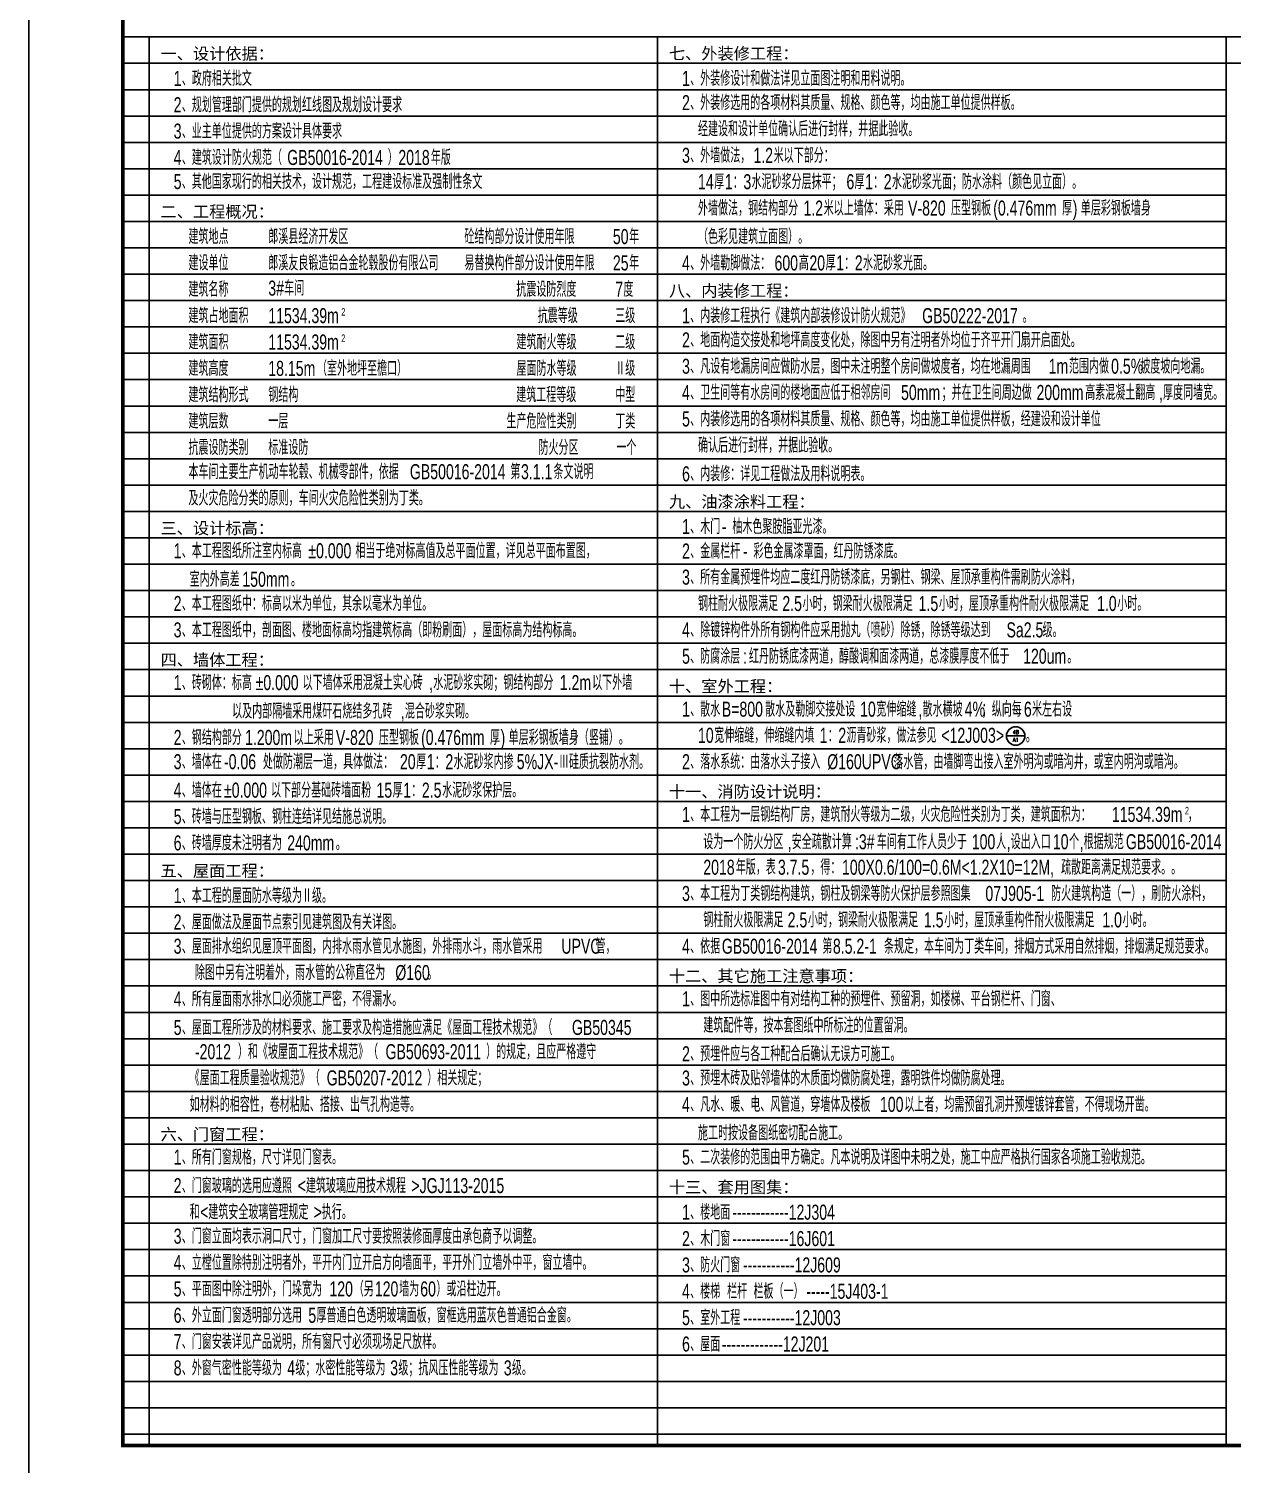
# Model space of a CAD drawing. Extents: x 14095202 to 14511487, y -1430609 to -90420.
# Drawn here: x 14447087 to 14479049, y -166620 to -128501 of the extents above; entities that cross this region are included whole.
import ezdxf
from ezdxf.enums import TextEntityAlignment as Align

# ---------------------------------------------------------------- set-up
doc = ezdxf.new("R2010")
doc.units = 0
doc.header["$LTSCALE"] = 1000
doc.header["$MEASUREMENT"] = 0
for name, color, linetype in [('PUB_DIM', 3, 'Continuous'), ('PUB_TEXT', 7, 'Continuous'), ('TK', 4, 'Continuous')]:
    doc.layers.add(name, color=color, linetype=linetype)
doc.styles.add('_TCH_LABEL', font='COMPLEX', dxfattribs={"bigfont": 'GBCBIG'})
doc.styles.add('设计说明', font='!TSSDENG', dxfattribs={"width": 0.7, "bigfont": '!HZTXT'})
doc.styles.add('黑体', font='simhei.ttf')

# ---------------------------------------------------------------- blocks, each defined once
blk = doc.blocks.new('GeYuanFrame_21201607', base_point=(18.76, 4.34))
at = {"layer": 'TK'}
blk.add_lwpolyline([(18.76, 424.34), (612.76, 424.34), (612.76, 4.34), (18.76, 4.34), (18.76, 424.34)], dxfattribs=at)
at = {"layer": 'TK', "const_width": 1}
blk.add_lwpolyline([(602.76, 414.34), (43.76, 414.34), (43.76, 14.34), (602.76, 14.34)], close=True, dxfattribs=at)

msp = doc.modelspace()

# ---------------------------------------------------------------- linework, layer by layer
at = {"layer": 'Defpoints', "color": 251}
for p, q in [((14449586.9, -128720.3), (14498486.9, -128720.3)), ((14450286.9, -128720.3), (14450286.9, -166120.3)), ((14463786.9, -128720.3), (14463786.9, -166120.3)), ((14478886.9, -128720.3), (14478886.9, -166120.3)), ((14449586.9, -129420.3), (14498486.9, -129420.3)), ((14449586.9, -130120.3), (14478886.9, -130120.3)), ((14449586.9, -130820.3), (14478886.9, -130820.3)), ((14449586.9, -131520.3), (14478886.9, -131520.3)), ((14449586.9, -132220.3), (14478886.9, -132220.3)), ((14449586.9, -132920.3), (14478886.9, -132920.3)), ((14449586.9, -133620.3), (14478886.9, -133620.3)), ((14449586.9, -134320.3), (14478886.9, -134320.3)), ((14449586.9, -135020.3), (14478886.9, -135020.3)), ((14449586.9, -135720.3), (14478886.9, -135720.3)), ((14449586.9, -136420.3), (14478886.9, -136420.3)), ((14449586.9, -137120.3), (14478886.9, -137120.3)), ((14449586.9, -137820.3), (14478886.9, -137820.3)), ((14449586.9, -138520.3), (14478886.9, -138520.3)), ((14449586.9, -139220.3), (14478886.9, -139220.3)), ((14449586.9, -139920.3), (14478886.9, -139920.3)), ((14449586.9, -140620.3), (14478886.9, -140620.3)), ((14449586.9, -141320.3), (14478886.9, -141320.3)), ((14449586.9, -142020.3), (14478886.9, -142020.3)), ((14449586.9, -142720.3), (14478886.9, -142720.3)), ((14449586.9, -143420.3), (14478886.9, -143420.3)), ((14449586.9, -144120.3), (14478886.9, -144120.3)), ((14449586.9, -144820.3), (14478886.9, -144820.3)), ((14449586.9, -145520.3), (14478886.9, -145520.3)), ((14449586.9, -146220.3), (14478886.9, -146220.3)), ((14449586.9, -146920.3), (14478886.9, -146920.3)), ((14449586.9, -147620.3), (14478886.9, -147620.3)), ((14449586.9, -148320.3), (14478886.9, -148320.3)), ((14449586.9, -149020.3), (14478886.9, -149020.3)), ((14449586.9, -149720.3), (14478886.9, -149720.3)), ((14449586.9, -150420.3), (14478886.9, -150420.3)), ((14449586.9, -151120.3), (14478886.9, -151120.3)), ((14449586.9, -151820.3), (14478886.9, -151820.3)), ((14449586.9, -152520.3), (14478886.9, -152520.3)), ((14449586.9, -153220.3), (14478886.9, -153220.3)), ((14449586.9, -153920.3), (14478886.9, -153920.3)), ((14449586.9, -154620.3), (14478886.9, -154620.3)), ((14449586.9, -155320.3), (14478886.9, -155320.3)), ((14449586.9, -156020.3), (14478886.9, -156020.3)), ((14449586.9, -156720.3), (14478886.9, -156720.3)), ((14449586.9, -157420.3), (14478886.9, -157420.3)), ((14449586.9, -158120.3), (14478886.9, -158120.3)), ((14449586.9, -158820.3), (14478886.9, -158820.3)), ((14449586.9, -159520.3), (14478886.9, -159520.3)), ((14449586.9, -160220.3), (14478886.9, -160220.3)), ((14449586.9, -160920.3), (14478886.9, -160920.3)), ((14449586.9, -161620.3), (14478886.9, -161620.3)), ((14449586.9, -162320.3), (14478886.9, -162320.3)), ((14449586.9, -163020.3), (14478886.9, -163020.3)), ((14449586.9, -163720.3), (14478886.9, -163720.3)), ((14449586.9, -164420.3), (14478886.9, -164420.3)), ((14449586.9, -165120.3), (14478886.9, -165120.3)), ((14449586.9, -165820.3), (14478886.9, -165820.3))]:
    msp.add_line(p, q, dxfattribs=at)
at = {"layer": 'PUB_DIM'}
for p in [(14473541.5, -147281.8), (14473051.5, -147281.8), (14473051.5, -147281.8)]:
    msp.add_line(p, (14473051.5, -147281.8), dxfattribs=at)
for centre, radius in [((14473296.5, -147281.8), 245), ((14473051.5, -147281.8), 0)]:
    msp.add_circle(centre, radius, dxfattribs=at)

# ---------------------------------------------------------------- block references
at = {"xscale": 100, "yscale": 100, "zscale": 100}
msp.add_blockref('GeYuanFrame_21201607', (14447086.9, -167120.3), dxfattribs=at)

# ---------------------------------------------------------------- texts
at = {"layer": 'PUB_TEXT', "color": 4, "style": '黑体'}
for s, height, p in [('一、设计依据：', 315.44, (14450586.9, -129320.3)), ('七、外装修工程：', 315.44, (14464086.9, -129316.8)), ('二、工程概况：', 315.44, (14450586.9, -133516.8)), ('八、内装修工程：', 315.44, (14464086.9, -135616.8)), ('九、油漆涂料工程：', 315.44, (14464086.9, -141218.6)), ('三、设计标高：', 315.44, (14450586.9, -141920.3)), ('四、墙体工程：', 315.44, (14450586.9, -145418.6)), ('十、室外工程：', 315.44, (14464086.9, -146118.6)), ('十一、消防设计说明：', 315.44, (14464086.9, -148916.8)), ('五、屋面工程：', 315.44, (14450586.9, -151018.6)), ('十二、其它施工注意事项：', 315.443, (14464086.9, -153815)), ('六、门窗工程：', 315.44, (14450586.9, -158016.8)), ('十三、套用图集：', 315.44, (14464086.9, -159418.6))]:
    msp.add_text(s, height=height, dxfattribs=at).set_placement(p)
at = {"layer": 'PUB_TEXT', "style": '设计说明', "width": 0.7}
for s, height, p in [('、政府相关批文', 400, (14451152.2, -130020.3)), ('、外装修设计和做法详见立面图注明和用料说明。', 400, (14464652.2, -130020.3)), ('1', 400, (14450936.9, -130020.3)), ('1', 400, (14464436.9, -130020.3)), ('2', 400, (14450936.9, -130720.3)), ('、规划管理部门提供的规划红线图及规划设计要求', 400, (14451152.2, -130720.3)), ('2', 400, (14464436.9, -130663.7)), ('、外装修选用的各项材料其质量、规格、颜色等，均由施工单位提供样板。', 400, (14464652.2, -130663.7)), ('3', 400, (14450936.9, -131420.3)), ('、业主单位提供的方案设计具体要求', 400, (14451152.2, -131420.3)), ('经建设和设计单位确认后进行封样，并据此验收。', 400, (14464860.2, -131360.5)), ('4', 400, (14450936.9, -132120.3)), ('、建筑设计防火规范（', 400, (14451152.2, -132120.3)), ('GB50016-2014', 400, (14453952.2, -132120.3)), ('）', 400, (14456623, -132120.3)), ('2018', 400, (14456903, -132120.3)), ('年版', 400, (14457764.5, -132120.3)), ('3', 400, (14464436.9, -132063.7)), ('、外墙做法，', 400, (14464652.2, -132063.7)), ('1.2', 400, (14466332.2, -132063.7)), ('米以下部分：', 400, (14466870.7, -132063.7)), ('5', 400, (14450936.9, -132760.5)), ('、其他国家现行的相关技术，设计规范，工程建设标准及强制性条文', 400, (14451152.2, -132760.5)), ('14', 400, (14464860.2, -132763.7)), ('厚', 400, (14465290.9, -132763.7)), ('1', 400, (14465570.9, -132763.7)), ('：', 400, (14465786.3, -132763.7)), ('3', 400, (14466066.3, -132763.7)), ('水泥砂浆分层抹平；', 400, (14466281.7, -132763.7)), ('6', 400, (14468801.7, -132763.7)), ('厚', 400, (14469017.1, -132763.7)), ('1', 400, (14469297.1, -132763.7)), ('：', 400, (14469512.5, -132763.7)), ('2', 400, (14469792.5, -132763.7)), ('水泥砂浆光面；防水涂料（颜色见立面）。', 400, (14470007.9, -132763.7)), ('外墙做法，钢结构部分', 400, (14464860.2, -133463.7)), ('米以上墙体：采用', 400, (14468198.6, -133463.7)), ('压型钢板', 400, (14471580.2, -133463.7)), ('单层彩钢板墙身', 400, (14475026.3, -133463.7)), ('1.2', 400, (14467660.2, -133463.7)), ('V-820', 400, (14470438.6, -133463.7)), ('(0.476mm', 400, (14472700.2, -133463.7)), ('厚', 400, (14474530.9, -133463.7)), (')', 400, (14474810.9, -133463.7)), ('建筑地点', 400, (14451329, -134220.3)), ('砼结构部分设计使用年限', 400, (14458656.7, -134220.3)), ('（色彩见建筑立面图）。', 400, (14464860.2, -134220.3)), ('建设单位', 400, (14451329, -134920.3)), ('易替换构件部分设计使用年限', 400, (14458656.7, -134920.3)), ('4', 400, (14464436.9, -134920.3)), ('、外墙勒脚做法：', 400, (14464652.2, -134920.3)), ('600', 400, (14466892.2, -134920.3)), ('高', 400, (14467538.4, -134920.3)), ('20', 400, (14467818.4, -134920.3)), ('厚', 400, (14468249.2, -134920.3)), ('1', 400, (14468529.2, -134920.3)), ('2', 400, (14469024.5, -134920.3)), ('水泥砂浆光面。', 400, (14469239.9, -134920.3)), ('：', 400, (14468744.5, -134920.3)), ('建筑名称', 400, (14451329, -135620.3)), ('抗震设防烈度', 400, (14460034.4, -135620.3)), ('建筑占地面积', 400, (14451329, -136320.3)), ('抗震等级', 400, (14460603.3, -136320.3)), ('1', 400, (14464436.9, -136320.3)), ('、内装修工程执行《建筑内部装修设计防火规范》', 400, (14464652.2, -136320.3)), ('GB50222-2017', 400, (14470812.2, -136320.3)), ('。', 400, (14473483, -136320.3)), ('建筑面积', 400, (14451329, -137020.3)), ('建筑耐火等级', 400, (14460040.2, -137020.3)), ('2', 400, (14464436.9, -136963.7)), ('、地面构造交接处和地坪高度变化处，除图中另有注明者外均位于齐平开门扇开启面处。', 400, (14464652.2, -136963.7)), ('、凡设有地漏房间应做防水层，图中未注明整个房间做坡度者，均在地漏周围', 400, (14464652.2, -137663.7)), ('范围内做', 400, (14474710.7, -137663.7)), ('坡度坡向地漏。', 400, (14476606.1, -137663.7)), ('建筑高度', 400, (14451329, -137720.3)), ('屋面防水等级', 400, (14460039.9, -137720.3)), ('3', 400, (14464436.9, -137663.7)), ('1m', 400, (14474172.2, -137663.7)), ('0.5%', 400, (14475830.7, -137663.7)), ('建筑结构形式', 400, (14451329, -138420.3)), ('建筑工程等级', 400, (14460032.7, -138420.3)), ('4', 400, (14464436.9, -138360.5)), ('、卫生间等有水房间的楼地面应低于相邻房间', 400, (14464652.2, -138360.5)), ('50mm', 400, (14470252.2, -138360.5)), ('；并在卫生间周边做', 400, (14471329.2, -138360.5)), ('200mm', 400, (14473849.2, -138360.5)), ('高素混凝土翻高', 400, (14475141.5, -138360.5)), ('厚度同墙宽。', 400, (14477209.2, -138360.5)), (',', 400, (14477101.5, -138360.5)), ('建筑层数', 400, (14451329, -139120.3)), ('生产危险性类别', 400, (14459773.2, -139120.3)), ('5', 400, (14464436.9, -139063.7)), ('、内装修选用的各项材料其质量、规格、颜色等，均由施工单位提供样板，经建设和设计单位', 400, (14464652.2, -139063.7)), ('抗震设防类别', 400, (14451329, -139820.3)), ('防火分区', 400, (14460624.4, -139820.3)), ('确认后进行封样，并据此验收。', 400, (14464860.2, -139760.5)), ('6', 400, (14464436.9, -140520.3)), ('、内装修：详见工程做法及用料说明表。', 400, (14464652.2, -140520.3)), ('1', 400, (14464436.9, -141920.3)), ('、木门', 400, (14464652.2, -141920.3)), ('-', 400, (14465492.2, -141920.3)), ('柚木色聚胺脂亚光漆。', 400, (14465772.2, -141920.3)), ('1', 400, (14450936.9, -142563.7)), ('、本工程图纸所注室内标高', 400, (14451152.2, -142563.7)), ('%%p0.000', 400, (14454512.2, -142563.7)), ('相当于绝对标高值及总平面位置，详见总平面布置图，', 400, (14455761.5, -142563.7)), ('2', 400, (14464436.9, -142570)), ('、金属栏杆', 400, (14464652.2, -142570)), ('彩色金属漆罩面，红丹防锈漆底。', 400, (14466332.2, -142570)), ('-', 400, (14466052.2, -142570)), ('室内外高差', 400, (14451360.2, -143320.3)), ('150mm', 400, (14452760.2, -143320.3)), ('3', 400, (14464436.9, -143263.7)), ('、所有金属预埋件均应二度红丹防锈漆底，另钢柱、钢梁、屋顶承重构件需刷防火涂料，', 400, (14464652.2, -143263.7)), ('。', 400, (14454052.5, -143320.3)), ('2', 400, (14450936.9, -143963.7)), ('、本工程图纸中：标高以米为单位，其余以毫米为单位。', 400, (14451152.2, -143963.7)), ('钢柱耐火极限满足', 400, (14464860.2, -143963.7)), ('2.5', 400, (14467100.2, -143963.7)), ('小时，钢梁耐火极限满足', 400, (14467638.6, -143963.7)), ('1.5', 400, (14470718.6, -143963.7)), ('小时，屋顶承重构件耐火极限满足', 400, (14471257.1, -143963.7)), ('1.0', 400, (14475457.1, -143963.7)), ('小时。', 400, (14475995.5, -143963.7)), ('3', 400, (14450936.9, -144663.7)), ('、本工程图纸中，剖面图、楼地面标高均指建筑标高（即粉刷面），屋面标高为结构标高。', 400, (14451152.2, -144663.7)), ('4', 400, (14464436.9, -144663.7)), ('、除镀锌构件外所有钢构件应采用抛丸（喷砂）除锈，除锈等级达到', 400, (14464652.2, -144663.7)), ('Sa2.5', 400, (14473052.2, -144663.7)), ('级。', 400, (14474010.7, -144663.7)), ('5', 400, (14464436.9, -145363.7)), ('、防腐涂层', 400, (14464652.2, -145363.7)), (':', 400, (14466052.2, -145363.7)), ('红丹防锈底漆两道，醇酸调和面漆两道，总漆膜厚度不低于', 400, (14466213.8, -145363.7)), ('120um', 400, (14473493.8, -145363.7)), ('。', 400, (14474667.6, -145363.7)), ('1', 400, (14450936.9, -146063.7)), ('、砖砌体：标高', 400, (14451152.2, -146063.7)), ('%%p0.000', 400, (14453112.2, -146063.7)), ('以下墙体采用混凝土实心砖', 400, (14454361.5, -146063.7)), ('水泥砂浆实砌；钢结构部分', 400, (14457829.2, -146063.7)), ('1.2m', 400, (14461189.2, -146063.7)), ('以下外墙', 400, (14462050.7, -146063.7)), ('混合砂浆实砌。', 400, (14457076.7, -146820.3)), (',', 400, (14457721.5, -146063.7)), ('1', 400, (14464436.9, -146770)), ('、散水', 400, (14464652.2, -146770)), ('B=800', 400, (14465492.2, -146770)), ('散水及勒脚交接处设', 400, (14466644.5, -146770)), ('10', 400, (14469164.5, -146770)), ('宽伸缩缝', 400, (14469595.3, -146770)), ('散水横坡', 400, (14470823, -146770)), ('4%', 400, (14471943, -146770)), ('；纵向每', 400, (14472395.3, -146770)), ('6', 400, (14473515.3, -146770)), ('米左右设', 400, (14473730.7, -146770)), ('以及内部隔墙采用煤矸石烧结多孔砖', 400, (14452489, -146820.3)), (',', 400, (14470715.3, -146770)), ('2', 400, (14450936.9, -147520.3)), ('、钢结构部分', 400, (14451152.2, -147520.3)), ('1.200m', 400, (14452832.2, -147520.3)), ('以上采用', 400, (14454124.5, -147520.3)), ('V-820', 400, (14455244.5, -147520.3)), ('压型钢板', 400, (14456386.1, -147520.3)), (',', 400, (14456969, -146820.3)), ('(0.476mm', 400, (14457506.1, -147520.3)), ('厚', 400, (14459336.9, -147520.3)), (')', 400, (14459616.9, -147520.3)), ('单层彩钢板墙身（竖铺）。', 400, (14459832.2, -147520.3)), ('10', 400, (14464860.2, -147463.7)), ('宽伸缩缝，伸缩缝内填', 400, (14465290.9, -147463.7)), ('1', 400, (14468090.9, -147463.7)), ('：', 400, (14468306.3, -147463.7)), ('2', 400, (14468586.3, -147463.7)), ('沥青砂浆，做法参见', 400, (14468801.7, -147463.7)), ('<12J003>', 400, (14471321.7, -147463.7)), ('。', 400, (14473566.1, -147463.7)), ('3', 400, (14450936.9, -148163.7)), ('、墙体在', 400, (14451152.2, -148163.7)), ('-0.06', 400, (14452272.2, -148163.7)), ('处做防潮层一道，具体做法：', 400, (14453306.1, -148163.7)), ('20', 400, (14456946.1, -148163.7)), ('厚', 400, (14457376.9, -148163.7)), ('1', 400, (14457656.9, -148163.7)), ('：', 400, (14457872.2, -148163.7)), ('2', 400, (14458152.2, -148163.7)), ('水泥砂浆内掺', 400, (14458367.6, -148163.7)), ('5%JX-', 400, (14460047.6, -148163.7)), ('Ⅲ硅质抗裂防水剂。', 400, (14461167.6, -148163.7)), ('2', 400, (14464436.9, -148163.7)), ('、落水系统：由落水头子接入', 400, (14464652.2, -148163.7)), ('%%c160UPVC', 400, (14468292.2, -148163.7)), ('落水管，由墙脚弯出接入室外明沟或暗沟井，或室内明沟或暗沟。', 400, (14470047.6, -148163.7)), ('4', 400, (14450936.9, -148920.3)), ('、墙体在', 400, (14451152.2, -148920.3)), ('%%p0.000', 400, (14452272.2, -148920.3)), ('以下部分基础砖墙面粉', 400, (14453521.5, -148920.3)), ('15', 400, (14456321.5, -148920.3)), ('厚', 400, (14456752.2, -148920.3)), ('1', 400, (14457032.2, -148920.3)), ('：', 400, (14457247.6, -148920.3)), ('2.5', 400, (14457527.6, -148920.3)), ('水泥砂浆保护层。', 400, (14458066.1, -148920.3)), ('5', 400, (14450936.9, -149620.3)), ('、砖墙与压型钢板、钢柱连结详见结施总说明。', 400, (14451152.2, -149620.3)), ('1', 400, (14464436.9, -149563.7)), ('、本工程为一层钢结构厂房，建筑耐火等级为二级，火灾危险性类别为丁类，建筑面积为：', 400, (14464652.2, -149563.7)), ('11534.39m', 400, (14475852.2, -149563.7)), ('2', 200, (14477790.7, -149363.7)), ('，', 400, (14477866.1, -149563.7)), ('6', 400, (14450936.9, -150320.3)), ('、砖墙厚度未注明者为', 400, (14451152.2, -150320.3)), ('240mm', 400, (14453952.2, -150320.3)), ('。', 400, (14455244.5, -150320.3)), ('设为一个防火分区', 400, (14465001.3, -150289.6)), ('安全疏散计算', 400, (14467349, -150289.6)), (':3#', 400, (14469029, -150289.6)), ('车间有工作人员少于', 400, (14469610.5, -150289.6)), ('100', 400, (14472130.5, -150289.6)), ('人', 400, (14472776.6, -150289.6)), ('设出入口', 400, (14473164.3, -150289.6)), ('10', 400, (14474284.3, -150289.6)), ('个', 400, (14474715.1, -150289.6)), ('根据规范', 400, (14475102.8, -150289.6)), ('GB50016-2014', 400, (14476222.8, -150289.6)), ('2018', 400, (14465001.3, -150966.8)), ('年版，表', 400, (14465862.8, -150966.8)), ('3.7.5', 400, (14466982.8, -150966.8)), (',', 400, (14467241.3, -150289.6)), ('，得：', 400, (14467844.3, -150966.8)), ('100X0.6/100=0.6M<1.2X10=12M,', 400, (14468684.3, -150966.8)), (',', 400, (14473056.6, -150289.6)), ('疏散距离满足规范要求。。', 400, (14474499.7, -150966.8)), (',', 400, (14474995.1, -150289.6)), ('1', 400, (14450936.9, -151720.3)), ('、本工程的屋面防水等级为Ⅱ级。', 400, (14451152.2, -151720.3)), ('3', 400, (14464436.9, -151663.7)), ('、本工程为丁类钢结构建筑，钢柱及钢梁等防火保护层参照图集', 400, (14464652.2, -151663.7)), ('07J905-1', 400, (14472492.2, -151663.7)), ('防火建筑构造（一），刷防火涂料，', 400, (14474236.9, -151663.7)), ('2', 400, (14450936.9, -152420.3)), ('、屋面做法及屋面节点索引见建筑图及有关详图。', 400, (14451152.2, -152420.3)), ('钢柱耐火极限满足', 400, (14465001.3, -152363.7)), ('2.5', 400, (14467241.3, -152363.7)), ('小时，钢梁耐火极限满足', 400, (14467779.7, -152363.7)), ('1.5', 400, (14470859.7, -152363.7)), ('小时，屋顶承重构件耐火极限满足', 400, (14471398.2, -152363.7)), ('1.0', 400, (14475598.2, -152363.7)), ('小时。', 400, (14476136.6, -152363.7)), ('3', 400, (14450936.9, -153063.7)), ('、屋面排水组织见屋顶平面图，内排水雨水管见水施图，外排雨水斗，雨水管采用', 400, (14451152.2, -153063.7)), ('UPVC', 400, (14461232.2, -153063.7)), ('管，', 400, (14462136.9, -153063.7)), ('4', 400, (14464436.9, -153063.7)), ('、依据', 400, (14464652.2, -153063.7)), ('GB50016-2014', 400, (14465492.2, -153063.7)), ('第', 400, (14468163, -153063.7)), ('8.5.2-1', 400, (14468443, -153063.7)), ('条规定，本车间为丁类车间，排烟方式采用自然排烟，排烟满足规范要求。', 400, (14469799.9, -153063.7)), ('除图中另有注明着外，雨水管的公称直径为', 400, (14451501.3, -153763.7)), ('%%c160', 400, (14456821.3, -153763.7)), ('。', 400, (14457672, -153763.7)), ('4', 400, (14450936.9, -154463.7)), ('、所有屋面雨水排水口必须施工严密，不得漏水。', 400, (14451152.2, -154463.7)), ('1', 400, (14464436.9, -154460.5)), ('、图中所选标准图中有对结构工种的预埋件、预留洞，如楼梯、平台钢栏杆、门窗、', 400, (14464652.2, -154460.5)), ('建筑配件等，按本套图纸中所标注的位置留洞。', 400, (14465001.3, -155163.7)), ('5', 400, (14450936.9, -155220.3)), ('、屋面工程所涉及的材料要求、施工要求及构造措施应满足《屋面工程技术规范》（', 400, (14451152.2, -155220.3)), ('GB50345', 400, (14461512.2, -155220.3)), ('-2012', 400, (14451501.3, -155863.7)), ('）和《坡屋面工程技术规范》（', 400, (14452642.8, -155863.7)), ('GB50693-2011', 400, (14456562.8, -155863.7)), ('）的规定，且应严格遵守', 400, (14459233.6, -155863.7)), ('2', 400, (14464436.9, -155920.3)), ('、预埋件应与各工种配合后确认无误方可施工。', 400, (14464652.2, -155920.3)), ('《屋面工程质量验收规范》（', 400, (14451360.2, -156560.5)), ('GB50207-2012', 400, (14455000.2, -156560.5)), ('）相关规定；', 400, (14457670.9, -156560.5)), ('3', 400, (14464436.9, -156563.7)), ('、预埋木砖及贴邻墙体的木质面均做防腐处理，露明铁件均做防腐处理。', 400, (14464652.2, -156563.7)), ('如材料的相容性，卷材粘贴、搭接、出气孔构造等。', 400, (14451360.2, -157263.7)), ('4', 400, (14464436.9, -157263.7)), ('、凡水、暖、电、风管道，穿墙体及楼板', 400, (14464652.2, -157263.7)), ('100', 400, (14469692.2, -157263.7)), ('以上者，均需预留孔洞并预埋镀锌套管，不得现场开凿。', 400, (14470338.4, -157263.7)), ('施工时按设备图纸密切配合施工。', 400, (14464860.2, -158020.3)), ('1', 400, (14450936.9, -158663.7)), ('、所有门窗规格，尺寸详见门窗表。', 400, (14451152.2, -158663.7)), ('5', 400, (14464436.9, -158663.7)), ('、二次装修的范围由甲方确定。凡本说明及详图中未明之处，施工中应严格执行国家各项施工验收规范。', 400, (14464652.2, -158663.7)), ('2', 400, (14450936.9, -159420.3)), ('、门窗玻璃的选用应遵照', 400, (14451152.2, -159420.3)), ('<', 400, (14454232.2, -159420.3)), ('建筑玻璃应用技术规程', 400, (14454447.6, -159420.3)), ('>JGJ113-2015', 400, (14457247.6, -159420.3)), ('和', 400, (14451360.2, -160120.3)), ('建筑安全玻璃管理规定', 400, (14451855.5, -160120.3)), ('执行。', 400, (14454870.9, -160120.3)), ('、楼地面', 400, (14464652.1, -160126.6)), ('<', 400, (14451640.2, -160120.3)), ('>', 400, (14454655.5, -160120.3)), ('1', 400, (14464436.7, -160126.6)), ('------------12J304', 400, (14465772.1, -160126.6)), ('3', 400, (14450936.9, -160763.7)), ('、门窗立面均表示洞口尺寸，门窗加工尺寸要按照装修面厚度由承包商予以调整。', 400, (14451152.2, -160763.7)), ('2', 400, (14464436.7, -160826.6)), ('、木门窗', 400, (14464652.1, -160826.6)), ('------------16J601', 400, (14465772.1, -160826.6)), ('4', 400, (14450936.9, -161463.7)), ('、立樘位置除特别注明者外，平开内门立开启方向墙面平，平开外门立墙外中平，窗立墙中。', 400, (14451152.2, -161463.7)), ('3', 400, (14464436.7, -161526.6)), ('、防火门窗', 400, (14464652.1, -161526.6)), ('-----------12J609', 400, (14466052.1, -161526.6)), ('5', 400, (14450936.9, -162163.7)), ('、平面图中除注明外，门垛宽为', 400, (14451152.2, -162163.7)), ('120', 400, (14455072.2, -162163.7)), ('（另', 400, (14455718.4, -162163.7)), ('120', 400, (14456278.4, -162163.7)), ('墙为', 400, (14456924.5, -162163.7)), ('60', 400, (14457484.5, -162163.7)), ('）或沿柱边开。', 400, (14457915.3, -162163.7)), ('4', 400, (14464436.7, -162226.6)), ('、楼梯', 400, (14464652.1, -162226.6)), ('栏杆', 400, (14465633.2, -162226.6)), ('栏板（一）', 400, (14466334.3, -162226.6)), ('-----15J403-1', 400, (14467734.3, -162226.6)), ('6', 400, (14450936.9, -162863.7)), ('、外立面门窗透明部分选用', 400, (14451152.2, -162863.7)), ('5', 400, (14454512.2, -162863.7)), ('厚普通白色透明玻璃面板，窗框选用蓝灰色普通铝合金窗。', 400, (14454727.6, -162863.7)), ('5', 400, (14464436.7, -162926.6)), ('、室外工程', 400, (14464652.1, -162926.6)), ('-----------12J003', 400, (14466052.1, -162926.6)), ('、门窗安装详见产品说明，所有窗尺寸必须现场足尺放样。', 400, (14451152.2, -163563.7)), ('7', 400, (14450936.9, -163563.7)), ('6', 400, (14464436.7, -163626.6)), ('、屋面', 400, (14464652.1, -163626.6)), ('-------------12J201', 400, (14465492.1, -163626.6)), ('8', 400, (14450936.9, -164260.5)), ('、外窗气密性能等级为', 400, (14451152.2, -164260.5)), ('4', 400, (14453952.2, -164260.5)), ('级；水密性能等级为', 400, (14454167.6, -164260.5)), ('3', 400, (14456687.6, -164260.5)), ('级；抗风压性能等级为', 400, (14456903, -164260.5)), ('3', 400, (14459703, -164260.5)), ('级。', 400, (14459918.4, -164260.5))]:
    msp.add_text(s, height=height, dxfattribs=at).set_placement(p)
at = {"layer": 'PUB_TEXT', "color": 4, "style": '设计说明', "width": 0.7}
for s, height, p in [('郎溪县经济开发区', 400, (14453449.4, -134220.3)), ('年', 400, (14463030.7, -134220.3)), ('50', 400, (14462600, -134220.3)), ('郎溪友良锻造铝合金轮毂股份有限公司', 400, (14453449.4, -134920.3)), ('25', 400, (14462600, -134920.3)), ('年', 400, (14463030.7, -134920.3)), ('3#', 400, (14453449.4, -135589.6)), ('车间', 400, (14453869.4, -135589.6)), ('7', 400, (14462662.8, -135620.3)), ('度', 400, (14462878.2, -135620.3)), ('11534.39m', 400, (14453449.4, -136320.3)), ('2', 200, (14455387.8, -136120.3)), ('三级', 400, (14462662.8, -136320.3)), ('11534.39m', 400, (14453449.4, -137020.3)), ('2', 200, (14455387.8, -136820.3)), ('二级', 400, (14462662.8, -137020.3)), ('18.15m', 400, (14453449.4, -137720.3)), ('（室外地坪至檐口）', 400, (14454741.7, -137720.3)), ('Ⅱ级', 400, (14462662.8, -137720.3)), ('钢结构', 400, (14453449.4, -138420.3)), ('中型', 400, (14462662.8, -138420.3)), ('一层', 400, (14453449.4, -139120.3)), ('丁类', 400, (14462662.8, -139120.3)), ('标准设防', 400, (14453449.4, -139820.3)), ('一个', 400, (14462694, -139820.3)), ('本车间主要生产机动车轮毂、机械零部件，依据', 400, (14451329, -140463.7)), ('GB50016-2014', 400, (14457209, -140463.7)), ('第', 400, (14459879.7, -140463.7)), ('3.1.1', 400, (14460159.7, -140463.7)), ('条文说明', 400, (14461021.3, -140463.7)), ('及火灾危险分类的原则，车间火灾危险性类别为丁类。', 400, (14451329, -141163.7))]:
    msp.add_text(s, height=height, dxfattribs=at).set_placement(p)
at = {"layer": 'PUB_TEXT', "style": '_TCH_LABEL'}
for s, height, width, p, p2 in [('4B', 110.89, 1.119153, (14473214.4, -147233.8), (14473378.5, -147233.8)), ('A1', 111.47, 1.148325, (14473215.4, -147441.1), (14473377.5, -147441.1))]:
    msp.add_text(s, height=height, dxfattribs=dict(at, width=width)).set_placement(p, p2, align=Align.FIT)

doc.saveas('drawing.dxf')
